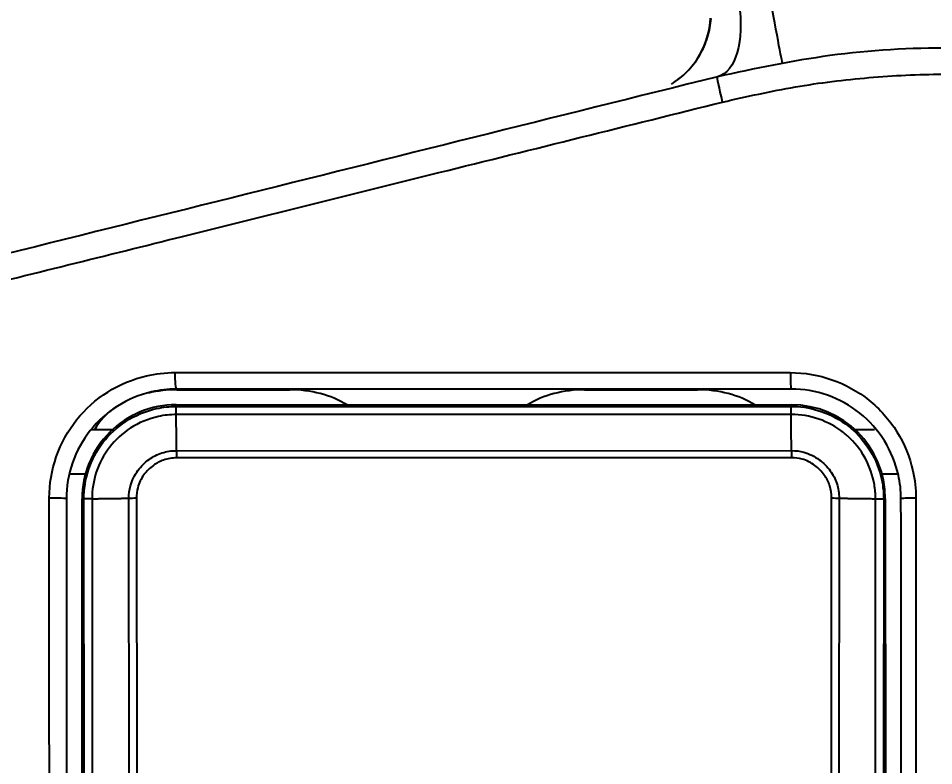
# Model space of a CAD drawing. Extents: x -2137 to 3740, y 68 to 2359.
# Drawn here: x 1362.32 to 1395.48, y 732.77 to 759.85 of the extents above; entities that cross this region are included whole.
import ezdxf

# ---------------------------------------------------------------- set-up
doc = ezdxf.new("R2010")
doc.units = 0
doc.header["$LTSCALE"] = 20
doc.header["$MEASUREMENT"] = 0
doc.layers.get('0').update_dxf_attribs({"linetype": 'CONTINUOUS'})
doc.layers.get('DEFPOINTS').update_dxf_attribs({"linetype": 'CONTINUOUS'})
doc.layers.add('1', color=7, linetype='CONTINUOUS')
doc.dimstyles.get("Standard").update_dxf_attribs({"dimtxt": 2.7, "dimasz": 2.5, "dimexe": 1.5, "dimexo": 1.5, "dimgap": 1.5, "dimtad": 1, "dimdec": 0, "dimlfac": 10, "dimzin": 0, "dimdsep": 46, "dimtxsty": 'Standard', "dimcen": 0, "dimclrt": 2, "dimadec": 0, "dimazin": 0, "dimtfac": 1, "dimtdec": 0, "dimtmove": 0, "dimatfit": 3, "dimfxl": 0, "dimtolj": 1, "dimtzin": 0, "dimarcsym": 0})

# ---------------------------------------------------------------- blocks, each defined once
blk = doc.blocks.new('*D30')
at = {"color": 3, "lineweight": -2}
for p, q in [((1407.22, 804.156), (1075.882, 804.156)), ((1081.882, 780.156), (1081.882, 581.518)), ((1081.882, 318.903), (1081.882, 533.518)), ((1303.378, 294.903), (1075.882, 294.903))]:
    blk.add_line(p, q, dxfattribs=at)
at = {"color": 3}
for points in [[(1077.882, 780.156), (1085.882, 780.156), (1081.882, 804.156)], [(1077.882, 318.903), (1085.882, 318.903), (1081.882, 294.903)]]:
    blk.add_solid(points, dxfattribs=at)
at = {"layer": 'DEFPOINTS', "color": 0}
for p in [(1409.02, 804.156), (1081.882, 294.903), (1305.178, 294.903)]:
    blk.add_point(p, dxfattribs=at)
at = {"color": 2, "insert": (1081.882, 557.518), "char_height": 24, "attachment_point": 5}
blk.add_mtext('\\A1;510', dxfattribs=at)
blk = doc.blocks.new('A$C9bb48bae')
at = {"layer": '1', "color": 7, "linetype": 'Continuous', "extrusion": (0, 0, -1)}
blk.add_arc((-530.518, 85.108), 3, 304.1403, 356.9307, dxfattribs=at)
at = {"layer": '1', "color": 7, "linetype": 'Continuous'}
for centre, major_axis, ratio, start_param, end_param in [((525.437, 86.282), (0.524, 2.954), 0.009106, 3.141593, 4.660823), ((527.993, 85.738), (0.726, 2.911), 0.474812, 1.771436, 3.141593), ((527.025, 81.857), (0.242, 0.97), 0.042703, 4.776997, 6.283185)]:
    blk.add_ellipse(centre, major_axis=major_axis, ratio=ratio, start_param=start_param, end_param=end_param, dxfattribs=at)
for points, knots in [([(504.494, 83.914), (505.329, 84.234), (506.994, 84.872), (509.569, 85.604), (512.185, 86.164), (515.707, 86.651), (520.163, 86.847), (523.679, 86.366), (525.437, 86.125)], [0, 0, 0, 0, 0.125734, 0.250836, 0.375957, 0.501746, 0.750852, 1, 1, 1, 1]), ([(528.94, 82.557), (528.729, 82.688), (528.349, 82.991), (527.896, 83.58), (527.605, 84.246), (527.521, 84.708), (527.504, 84.941)], [0, 0, 0, 0, 0.255232, 0.511479, 0.761788, 1, 1, 1, 1]), ([(505.624, 81.292), (506.525, 81.633), (508.297, 82.305), (511.006, 83.022), (513.668, 83.523), (516.262, 83.806), (519.435, 83.916), (523.126, 83.71), (525.916, 83.115), (527.267, 82.827)], [0, 0, 0, 0, 0.130951, 0.257807, 0.380567, 0.499233, 0.612467, 0.812347, 1, 1, 1, 1]), ([(527.082, 81.909), (526.206, 82.106), (524.456, 82.5), (521.787, 82.826), (519.104, 82.956), (515.534, 82.834), (511.085, 82.211), (507.719, 81.016), (506.035, 80.418)], [0, 0, 0, 0, 0.125562, 0.250738, 0.375692, 0.501022, 0.75043, 1, 1, 1, 1]), ([(562.265, 73.154), (559.826, 73.761), (554.626, 75.054), (546.32, 77.121), (537.032, 79.433), (530.507, 81.057), (527.082, 81.909)], [0, 0, 0, 0, 0.208474, 0.444593, 0.708427, 1, 1, 1, 1])]:
    blk.add_open_spline(points, degree=3, knots=knots, dxfattribs=at)
blk.add_open_spline([(527.267, 82.827), (538.996, 79.903), (550.708, 76.982), (562.381, 74.072)], degree=3, dxfattribs=at)

msp = doc.modelspace()

# ---------------------------------------------------------------- linework, layer by layer
at = {"layer": '1', "color": 7, "linetype": 'Continuous'}
for p, q in [((1368.061, 746.389), (1372.152, 746.389)), ((1382.834, 746.389), (1386.925, 746.389)), ((1368.042, 745.845), (1368.042, 745.783)), ((1368.042, 745.845), (1390.314, 745.845)), ((1368.042, 745.783), (1390.314, 745.787)), ((1390.314, 745.787), (1390.314, 745.845)), ((1390.315, 745.494), (1368.043, 745.491)), ((1365.722, 744.935), (1364.954, 744.935)), ((1365.723, 744.935), (1364.956, 744.935)), ((1393.336, 744.935), (1392.631, 744.935)), ((1393.337, 744.935), (1392.632, 744.935)), ((1368.05, 744.179), (1390.321, 744.183)), ((1390.329, 743.922), (1368.051, 743.919)), ((1364.218, 743.344), (1364.755, 743.344)), ((1364.219, 743.344), (1364.757, 743.344)), ((1393.599, 743.344), (1394.177, 743.344)), ((1393.599, 743.344), (1394.177, 743.344)), ((1364.696, 742.435), (1364.633, 742.435)), ((1364.64, 711.085), (1364.633, 742.435)), ((1364.717, 711.085), (1364.696, 742.435)), ((1364.992, 742.44), (1365.014, 711.089)), ((1366.348, 711.109), (1366.326, 742.459)), ((1366.603, 742.47), (1366.624, 711.111)), ((1391.771, 711.106), (1391.778, 742.47)), ((1392.046, 742.46), (1392.039, 711.11)), ((1393.362, 711.09), (1393.369, 742.441)), ((1393.664, 742.437), (1393.657, 711.086)), ((1393.723, 742.437), (1393.664, 742.437)), ((1393.723, 742.437), (1393.73, 711.086))]:
    msp.add_line(p, q, dxfattribs=at)
for centre, start, end in [((1368.042, 742.436), 90, 180.0131), ((1390.314, 742.436), 0.0131, 90)]:
    msp.add_arc(centre, 3.409, start, end, dxfattribs=at)
for centre, major_axis, ratio, start_param, end_param in [((1368.042, 746.981), (0, 0.568), 0.084786, 1.518436, 3.141593), ((1390.314, 746.981), (0, 0.568), 0.054523, 1.518436, 3.141593), ((1368.061, 744.139), (3.182, 0), 0.707107, 1.570796, 1.898995), ((1372.152, 744.139), (3.182, 0), 0.707107, 0.860453, 1.570796), ((1382.834, 744.139), (3.182, 0), 0.707107, 1.570796, 2.28114), ((1386.925, 744.139), (3.182, 0), 0.707107, 0.860453, 1.570796), ((1368.061, 744.139), (3.182, 0), 0.707107, 2.328264, 2.780261), ((1363.496, 742.435), (-0.568, 0), 0.052582, 3.141593, 4.804906), ((1394.859, 742.437), (-0.568, 0), 0.052412, 4.761986, 6.283185)]:
    msp.add_ellipse(centre, major_axis=major_axis, ratio=ratio, start_param=start_param, end_param=end_param, dxfattribs=at)
for points, knots in [([(1363.444, 742.465), (1363.444, 742.971), (1363.531, 743.484), (1363.865, 744.441), (1364.116, 744.897), (1364.747, 745.69), (1365.134, 746.037), (1365.99, 746.578), (1366.471, 746.779), (1366.964, 746.893), (1367.301, 746.971), (1367.648, 747.011), (1367.994, 747.011)], [0, 0, 0, 0, 0.213681, 0.213681, 0.427426, 0.427426, 0.640966, 0.640966, 0.854935, 0.854935, 0.854935, 1, 1, 1, 1]), ([(1390.283, 747.011), (1390.793, 747.011), (1391.31, 746.923), (1392.271, 746.585), (1392.73, 746.331), (1393.525, 745.694), (1393.873, 745.302), (1394.413, 744.436), (1394.612, 743.95), (1394.723, 743.452), (1394.794, 743.129), (1394.831, 742.797), (1394.831, 742.467)], [0, 0, 0, 0, 0.21533, 0.21533, 0.430611, 0.430611, 0.646133, 0.646133, 0.861721, 0.861721, 0.861721, 1, 1, 1, 1]), ([(1368.042, 746.413), (1367.74, 746.413), (1367.436, 746.378), (1367.142, 746.31), (1366.711, 746.21), (1366.291, 746.034), (1365.542, 745.561), (1365.204, 745.257), (1364.652, 744.563), (1364.432, 744.164), (1364.14, 743.327), (1364.065, 742.878), (1364.065, 742.435)], [0, 0, 0, 0, 0.145088, 0.145088, 0.145088, 0.359035, 0.359035, 0.572524, 0.572524, 0.786252, 0.786252, 1, 1, 1, 1]), ([(1394.291, 742.437), (1394.291, 742.726), (1394.259, 743.017), (1394.196, 743.299), (1394.099, 743.735), (1393.926, 744.16), (1393.454, 744.917), (1393.149, 745.26), (1392.453, 745.818), (1392.053, 746.04), (1391.212, 746.336), (1390.76, 746.413), (1390.314, 746.413)], [0, 0, 0, 0, 0.138297, 0.138297, 0.138297, 0.353933, 0.353933, 0.56949, 0.56949, 0.784754, 0.784754, 1, 1, 1, 1]), ([(1364.696, 742.435), (1364.695, 742.789), (1364.753, 743.146), (1364.98, 743.838), (1365.16, 744.178), (1365.615, 744.771), (1365.898, 745.033), (1366.55, 745.46), (1366.936, 745.621), (1367.333, 745.707), (1367.565, 745.758), (1367.804, 745.783), (1368.042, 745.783)], [0, 0, 0, 0, 0.202422, 0.202422, 0.417044, 0.417044, 0.631686, 0.631686, 0.86476, 0.86476, 0.86476, 1, 1, 1, 1]), ([(1390.314, 745.787), (1390.348, 745.787), (1390.383, 745.786), (1390.752, 745.775), (1391.088, 745.713), (1391.758, 745.482), (1392.097, 745.297), (1392.446, 745.022), (1392.499, 744.977), (1392.83, 744.68), (1393.07, 744.378), (1393.43, 743.721), (1393.556, 743.357), (1393.618, 742.988), (1393.648, 742.806), (1393.664, 742.621), (1393.664, 742.437)], [0, 0, 0, 0, 0.019605, 0.019605, 0.210833, 0.210833, 0.425933, 0.425933, 0.465529, 0.465529, 0.680487, 0.680487, 0.895425, 0.895425, 0.895425, 1, 1, 1, 1]), ([(1368.043, 745.491), (1368.043, 745.491), (1368.043, 745.491), (1367.827, 745.49), (1367.61, 745.467), (1367.398, 745.421), (1367.036, 745.343), (1366.684, 745.196), (1366.089, 744.808), (1365.833, 744.571), (1365.418, 744.032), (1365.254, 743.723), (1365.046, 743.092), (1364.993, 742.764), (1364.992, 742.44), (1364.992, 742.44), (1364.992, 742.44)], [0, 0, 0, 0, 0.000014, 0.000014, 0.134957, 0.134957, 0.134957, 0.368402, 0.368402, 0.581892, 0.581892, 0.7964, 0.7964, 0.999986, 0.999986, 1, 1, 1, 1]), ([(1393.369, 742.441), (1393.369, 742.441), (1393.369, 742.441), (1393.369, 742.609), (1393.354, 742.778), (1393.327, 742.944), (1393.27, 743.282), (1393.154, 743.615), (1392.825, 744.213), (1392.608, 744.487), (1392.308, 744.756), (1392.259, 744.797), (1391.942, 745.048), (1391.634, 745.215), (1390.993, 745.436), (1390.652, 745.493), (1390.315, 745.494), (1390.315, 745.494), (1390.315, 745.494)], [0, 0, 0, 0, 0.000014, 0.000014, 0.104824, 0.104824, 0.104824, 0.32053, 0.32053, 0.534302, 0.534302, 0.573646, 0.573646, 0.788249, 0.788249, 0.999986, 0.999986, 1, 1, 1, 1]), ([(1366.326, 742.459), (1366.326, 742.459), (1366.326, 742.459), (1366.323, 742.611), (1366.343, 742.764), (1366.438, 743.108), (1366.533, 743.298), (1366.766, 743.617), (1366.905, 743.753), (1367.2, 743.965), (1367.358, 744.046), (1367.692, 744.156), (1367.872, 744.183), (1368.05, 744.179), (1368.05, 744.179), (1368.05, 744.179)], [0, 0, 0, 0, 0.000025, 0.000025, 0.168066, 0.168066, 0.397695, 0.397695, 0.608968, 0.608968, 0.802152, 0.802152, 0.999975, 0.999975, 1, 1, 1, 1]), ([(1390.321, 744.183), (1390.322, 744.183), (1390.322, 744.183), (1390.474, 744.186), (1390.629, 744.166), (1390.973, 744.07), (1391.163, 743.976), (1391.481, 743.743), (1391.618, 743.605), (1391.83, 743.31), (1391.911, 743.153), (1392.022, 742.819), (1392.05, 742.638), (1392.047, 742.46), (1392.047, 742.46), (1392.047, 742.46)], [0, 0, 0, 0, 0.000025, 0.000025, 0.16948, 0.16948, 0.397917, 0.397917, 0.608889, 0.608889, 0.801835, 0.801835, 0.999975, 0.999975, 1, 1, 1, 1]), ([(1368.051, 743.919), (1367.892, 743.923), (1367.731, 743.896), (1367.452, 743.797), (1367.328, 743.731), (1367.085, 743.555), (1366.968, 743.438), (1366.771, 743.167), (1366.692, 743.007), (1366.614, 742.72), (1366.599, 742.594), (1366.602, 742.47)], [0, 0, 0, 0, 0.210207, 0.210207, 0.392277, 0.392277, 0.606168, 0.606168, 0.83571, 0.83571, 1, 1, 1, 1]), ([(1391.778, 742.47), (1391.782, 742.617), (1391.759, 742.767), (1391.668, 743.047), (1391.599, 743.18), (1391.42, 743.431), (1391.303, 743.55), (1391.033, 743.748), (1390.873, 743.829), (1390.585, 743.909), (1390.456, 743.926), (1390.329, 743.922)], [0, 0, 0, 0, 0.195021, 0.195021, 0.388928, 0.388928, 0.603149, 0.603149, 0.832869, 0.832869, 1, 1, 1, 1]), ([(1363.451, 711.114), (1363.451, 711.492), (1363.451, 711.871), (1363.451, 713.762), (1363.45, 715.275), (1363.449, 722.84), (1363.447, 728.893), (1363.445, 737.451), (1363.445, 739.958), (1363.444, 742.465)], [0, 0, 0, 0, 0.036197, 0.036197, 0.180984, 0.180984, 0.760134, 0.760134, 1, 1, 1, 1]), ([(1394.831, 742.467), (1394.831, 742.088), (1394.831, 741.71), (1394.831, 739.819), (1394.832, 738.306), (1394.833, 730.74), (1394.835, 724.688), (1394.837, 716.129), (1394.837, 713.623), (1394.838, 711.116)], [0, 0, 0, 0, 0.036197, 0.036197, 0.180986, 0.180986, 0.760141, 0.760141, 1, 1, 1, 1])]:
    msp.add_open_spline(points, degree=3, knots=knots, dxfattribs=at)
for points, degree in [([(1367.994, 747.011), (1375.281, 747.011), (1382.738, 747.011), (1390.283, 747.011)], 3), ([(1390.314, 746.413), (1382.882, 746.413), (1375.458, 746.413), (1368.042, 746.413)], 3), ([(1368.043, 745.491), (1368.043, 745.664), (1368.042, 745.78), (1368.042, 745.783)], 3), ([(1390.315, 745.494), (1390.315, 745.668), (1390.314, 745.783), (1390.314, 745.787)], 3), ([(1368.05, 744.179), (1368.043, 745.491)], 1), ([(1390.321, 744.183), (1390.315, 745.494)], 1), ([(1368.05, 744.179), (1368.05, 744.1), (1368.051, 744.01), (1368.051, 743.919)], 3), ([(1390.321, 744.183), (1390.324, 744.103), (1390.327, 744.013), (1390.329, 743.922)], 3), ([(1364.065, 742.435), (1364.067, 731.985), (1364.069, 721.535), (1364.072, 711.085)], 3), ([(1364.992, 742.44), (1364.817, 742.44), (1364.699, 742.438), (1364.696, 742.435)], 3), ([(1364.992, 742.44), (1366.326, 742.459)], 1), ([(1366.326, 742.459), (1366.41, 742.463), (1366.507, 742.467), (1366.602, 742.47)], 3), ([(1391.778, 742.47), (1391.871, 742.467), (1391.965, 742.464), (1392.047, 742.46)], 3), ([(1392.046, 742.46), (1393.369, 742.441)], 1), ([(1393.369, 742.441), (1393.544, 742.44), (1393.66, 742.438), (1393.664, 742.437)], 3), ([(1394.298, 711.086), (1394.296, 721.537), (1394.293, 731.987), (1394.291, 742.437)], 3)]:
    msp.add_open_spline(points, degree=degree, dxfattribs=at)

# ---------------------------------------------------------------- block references
at = {"xscale": -1}
msp.add_blockref('A$C9bb48bae', (1914.914, 674.903), dxfattribs=at)

# ---------------------------------------------------------------- dimensions: what is measured, and where the dimension line sits
dim = msp.add_linear_dim(base=(1081.882, 294.903), p1=(1409.02, 804.156), p2=(1305.178, 294.903), angle=90, text='510', dimstyle='Standard', override={"dimscale": 1.2, "dimtxt": 20, "dimasz": 20, "dimexe": 5, "dimgap": 10, "dimtih": 1, "dimtoh": 1, "dimlfac": 1, "dimzin": 12, "dimclrd": 3, "dimclre": 3, "dimazin": 2, "dimarcsym": 1})
dim.commit()
dim.dimension.update_dxf_attribs({"geometry": '*D30', "text_midpoint": (1081.882, 557.518), "dimtype": 160})

doc.saveas('drawing.dxf')
